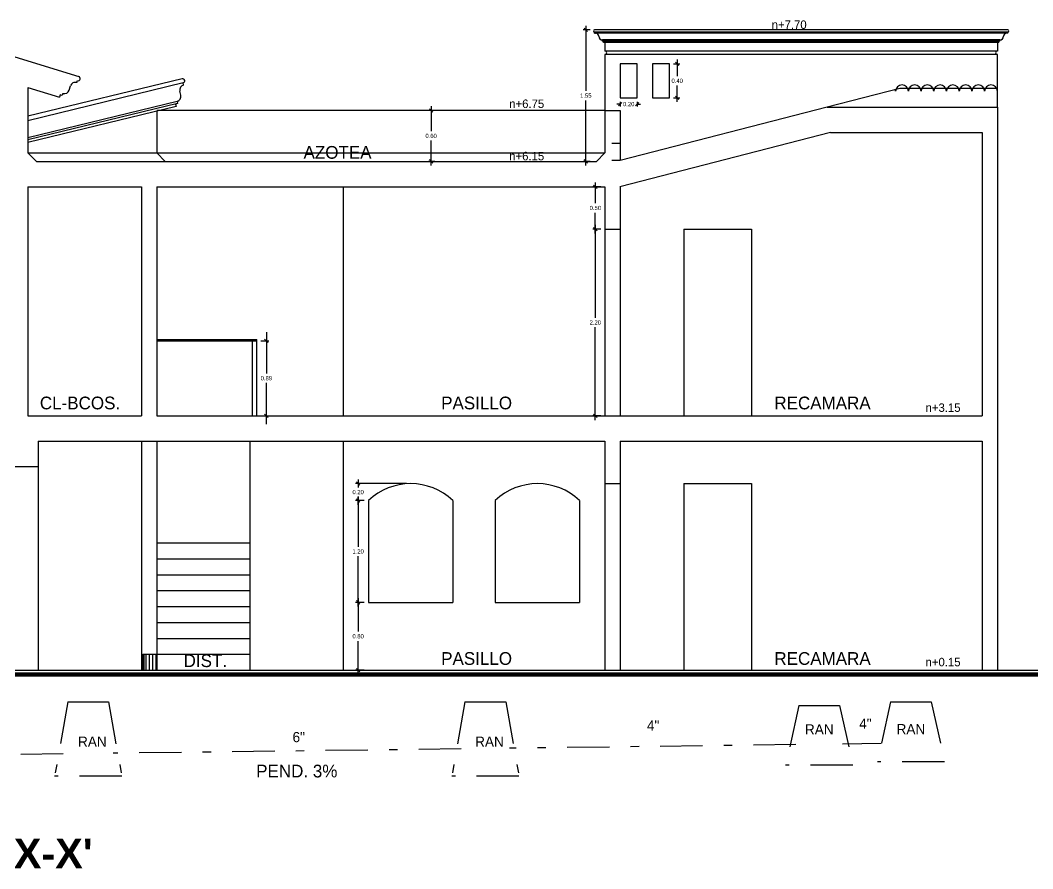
# Model space of a CAD drawing. Extents: x 12 to 127, y -37 to 29.
# Drawn here: x 51.49 to 63.44, y -18.81 to -8.81 of the extents above; entities that cross this region are included whole.
import ezdxf
from ezdxf.enums import TextEntityAlignment as Align

# ---------------------------------------------------------------- set-up
doc = ezdxf.new("R2010")
doc.units = 0
doc.header["$PDMODE"] = 34
doc.linetypes.add('DASHDOT', pattern=[1, 0.5, -0.25, 0, -0.25])
doc.linetypes.add('HIDDEN2', pattern=[0.1875, 0.125, -0.0625])
doc.layers.get('0').update_dxf_attribs({"linetype": 'CONTINUOUS'})
doc.layers.get('DEFPOINTS').update_dxf_attribs({"linetype": 'CONTINUOUS'})
for name, color, linetype in [('ALZADO', 1, 'CONTINUOUS'), ('CINT', 7, 'CONTINUOUS'), ('CORTE', 6, 'CONTINUOUS'), ('DESNIVEL', 4, 'CONTINUOUS'), ('DRENAJE', 200, 'DASHDOT'), ('NIVELES', 7, 'CONTINUOUS'), ('TEJES', 7, 'CONTINUOUS'), ('TEXTOS', 7, 'CONTINUOUS')]:
    doc.layers.add(name, color=color, linetype=linetype)
doc.styles.add('E50', font='SWZ721LE.TTF', dxfattribs={"height": 0.05})
doc.styles.add('EJES', font='swisseb.ttf')
doc.styles.add('STYLE1', font='ZURCHBXC.TTF')
doc.dimstyles.new('E50', dxfattribs={"dimscale": 0.5, "dimtxt": 0.05, "dimasz": 0.03, "dimexe": 0.07, "dimexo": 0.03, "dimgap": 0.0505, "dimtad": 0, "dimtih": 1, "dimtoh": 1, "dimzin": 1, "dimtxsty": 'E50', "dimcen": 0.02, "dimdle": 0.1, "dimclrd": 5, "dimclre": 5, "dimclrt": 2, "dimaunit": 1, "dimazin": 3, "dimtfac": 1, "dimtix": 1, "dimtofl": 0, "dimtmove": 0, "dimatfit": 3, "dimtolj": 1, "dimtzin": 0})

# ---------------------------------------------------------------- blocks, each defined once
blk = doc.blocks.new('_OBLIQUE')
at = {"color": 0, "linetype": 'BYBLOCK'}
blk.add_line((-0.5, -0.5), (0.5, 0.5), dxfattribs=at)
blk = doc.blocks.new('*D608')
at = {"color": 5, "linetype": 'BYBLOCK'}
for p, q in [((54.398, -12.487), (54.398, -12.974)), ((54.334, -12.587), (54.428, -12.587)), ((54.398, -13.572), (54.398, -13.085)), ((54.334, -13.472), (54.428, -13.472))]:
    blk.add_line(p, q, dxfattribs=at)
at = {"layer": 'DEFPOINTS', "color": 0, "linetype": 'BYBLOCK'}
for p in [(54.284, -12.587), (54.284, -13.472), (54.398, -13.472)]:
    blk.add_point(p, dxfattribs=at)
at = {"color": 5, "linetype": 'BYBLOCK', "xscale": 0.04, "yscale": 0.04, "zscale": 0.04}
for p, rotation in [((54.398, -12.587), 90), ((54.398, -13.472), 270)]:
    blk.add_blockref('_OBLIQUE', p, dxfattribs=dict(at, rotation=rotation))
at = {"color": 7, "linetype": 'BYBLOCK', "insert": (54.398, -13.029), "char_height": 0.05, "attachment_point": 5, "style": 'E50'}
blk.add_mtext('\\A1;0.89', dxfattribs=at)
blk = doc.blocks.new('*D609')
at = {"color": 5, "linetype": 'BYBLOCK'}
for p, q in [((58.28, -11.222), (58.28, -12.316)), ((58.344, -11.272), (58.25, -11.272)), ((58.28, -13.522), (58.28, -12.428)), ((58.344, -13.472), (58.25, -13.472))]:
    blk.add_line(p, q, dxfattribs=at)
at = {"layer": 'DEFPOINTS', "color": 0, "linetype": 'BYBLOCK'}
for p in [(58.394, -11.272), (58.28, -13.472), (58.394, -13.472)]:
    blk.add_point(p, dxfattribs=at)
at = {"color": 5, "linetype": 'BYBLOCK', "xscale": 0.04, "yscale": 0.04, "zscale": 0.04}
for p, rotation in [((58.28, -11.272), 90), ((58.28, -13.472), 270)]:
    blk.add_blockref('_OBLIQUE', p, dxfattribs=dict(at, rotation=rotation))
at = {"color": 7, "linetype": 'BYBLOCK', "insert": (58.28, -12.372), "char_height": 0.05, "attachment_point": 5, "style": 'E50'}
blk.add_mtext('\\A1;2.20', dxfattribs=at)
blk = doc.blocks.new('*D610')
at = {"color": 5, "linetype": 'BYBLOCK'}
for p, q in [((58.28, -10.722), (58.28, -10.966)), ((58.344, -10.772), (58.25, -10.772)), ((58.28, -11.322), (58.28, -11.078))]:
    blk.add_line(p, q, dxfattribs=at)
at = {"layer": 'DEFPOINTS', "color": 0, "linetype": 'BYBLOCK'}
for p in [(58.28, -10.772), (58.394, -10.772), (58.394, -11.272)]:
    blk.add_point(p, dxfattribs=at)
at = {"color": 5, "linetype": 'BYBLOCK', "xscale": 0.04, "yscale": 0.04, "zscale": 0.04}
for p, rotation in [((58.28, -10.772), 90), ((58.28, -11.272), 270)]:
    blk.add_blockref('_OBLIQUE', p, dxfattribs=dict(at, rotation=rotation))
at = {"color": 7, "linetype": 'BYBLOCK', "insert": (58.28, -11.022), "char_height": 0.05, "attachment_point": 5, "style": 'E50'}
blk.add_mtext('\\A1;0.50', dxfattribs=at)
blk = doc.blocks.new('*D612')
at = {"color": 5, "linetype": 'BYBLOCK'}
for p, q in [((56.051, -14.272), (55.451, -14.272)), ((55.481, -14.222), (55.481, -14.316)), ((55.481, -14.522), (55.481, -14.428)), ((55.554, -14.472), (55.451, -14.472))]:
    blk.add_line(p, q, dxfattribs=at)
at = {"layer": 'DEFPOINTS', "color": 0, "linetype": 'BYBLOCK'}
for p in [(55.481, -14.272), (56.101, -14.272), (55.604, -14.472)]:
    blk.add_point(p, dxfattribs=at)
at = {"color": 5, "linetype": 'BYBLOCK', "xscale": 0.04, "yscale": 0.04, "zscale": 0.04}
for p, rotation in [((55.481, -14.272), 90), ((55.481, -14.472), 270)]:
    blk.add_blockref('_OBLIQUE', p, dxfattribs=dict(at, rotation=rotation))
at = {"color": 7, "linetype": 'BYBLOCK', "insert": (55.481, -14.372), "char_height": 0.05, "attachment_point": 5, "style": 'E50'}
blk.add_mtext('\\A1;0.20', dxfattribs=at)
blk = doc.blocks.new('*D613')
at = {"color": 5, "linetype": 'BYBLOCK'}
for p, q in [((55.481, -14.422), (55.481, -15.016)), ((55.481, -15.722), (55.481, -15.128)), ((55.554, -15.672), (55.451, -15.672))]:
    blk.add_line(p, q, dxfattribs=at)
at = {"layer": 'DEFPOINTS', "color": 0, "linetype": 'BYBLOCK'}
for p in [(55.604, -14.472), (55.481, -15.672), (55.604, -15.672)]:
    blk.add_point(p, dxfattribs=at)
at = {"color": 5, "linetype": 'BYBLOCK', "xscale": 0.04, "yscale": 0.04, "zscale": 0.04}
for p, rotation in [((55.481, -14.472), 90), ((55.481, -15.672), 270)]:
    blk.add_blockref('_OBLIQUE', p, dxfattribs=dict(at, rotation=rotation))
at = {"color": 7, "linetype": 'BYBLOCK', "insert": (55.481, -15.072), "char_height": 0.05, "attachment_point": 5, "style": 'E50'}
blk.add_mtext('\\A1;1.20', dxfattribs=at)
blk = doc.blocks.new('*D614')
at = {"color": 5, "linetype": 'BYBLOCK'}
for p, q in [((55.481, -15.622), (55.481, -16.016)), ((55.481, -16.522), (55.481, -16.128)), ((55.554, -16.472), (55.451, -16.472))]:
    blk.add_line(p, q, dxfattribs=at)
at = {"layer": 'DEFPOINTS', "color": 0, "linetype": 'BYBLOCK'}
for p in [(55.604, -15.672), (55.481, -16.472), (55.604, -16.472)]:
    blk.add_point(p, dxfattribs=at)
at = {"color": 5, "linetype": 'BYBLOCK', "xscale": 0.04, "yscale": 0.04, "zscale": 0.04}
for p, rotation in [((55.481, -15.672), 90), ((55.481, -16.472), 270)]:
    blk.add_blockref('_OBLIQUE', p, dxfattribs=dict(at, rotation=rotation))
at = {"color": 7, "linetype": 'BYBLOCK', "insert": (55.481, -16.072), "char_height": 0.05, "attachment_point": 5, "style": 'E50'}
blk.add_mtext('\\A1;0.80', dxfattribs=at)
blk = doc.blocks.new('*D635')
at = {"color": 5, "linetype": 'BYBLOCK'}
for p, q in [((56.387, -9.872), (56.312, -9.872)), ((56.342, -9.822), (56.342, -10.116)), ((56.342, -10.522), (56.342, -10.228)), ((56.387, -10.472), (56.312, -10.472))]:
    blk.add_line(p, q, dxfattribs=at)
at = {"layer": 'DEFPOINTS', "color": 0, "linetype": 'BYBLOCK'}
for p in [(56.342, -9.872), (56.437, -9.872), (56.437, -10.472)]:
    blk.add_point(p, dxfattribs=at)
at = {"color": 5, "linetype": 'BYBLOCK', "xscale": 0.04, "yscale": 0.04, "zscale": 0.04}
for p, rotation in [((56.342, -9.872), 90), ((56.342, -10.472), 270)]:
    blk.add_blockref('_OBLIQUE', p, dxfattribs=dict(at, rotation=rotation))
at = {"color": 7, "linetype": 'BYBLOCK', "insert": (56.342, -10.172), "char_height": 0.05, "attachment_point": 5, "style": 'E50'}
blk.add_mtext('\\A1;0.60', dxfattribs=at)
blk = doc.blocks.new('*D636')
at = {"color": 5, "linetype": 'BYBLOCK'}
for p, q in [((58.22, -8.922), (58.138, -8.922)), ((58.168, -8.872), (58.168, -9.641)), ((58.168, -10.522), (58.168, -9.753)), ((58.22, -10.472), (58.138, -10.472))]:
    blk.add_line(p, q, dxfattribs=at)
at = {"layer": 'DEFPOINTS', "color": 0, "linetype": 'BYBLOCK'}
for p in [(58.27, -8.922), (58.168, -10.472), (58.27, -10.472)]:
    blk.add_point(p, dxfattribs=at)
at = {"color": 5, "linetype": 'BYBLOCK', "xscale": 0.04, "yscale": 0.04, "zscale": 0.04}
for p, rotation in [((58.168, -8.922), 90), ((58.168, -10.472), 270)]:
    blk.add_blockref('_OBLIQUE', p, dxfattribs=dict(at, rotation=rotation))
at = {"color": 7, "linetype": 'BYBLOCK', "insert": (58.168, -9.697), "char_height": 0.05, "attachment_point": 5, "style": 'E50'}
blk.add_mtext('\\A1;1.55', dxfattribs=at)
blk = doc.blocks.new('*D637')
at = {"color": 5, "linetype": 'BYBLOCK'}
for p, q in [((59.204, -9.312), (59.276, -9.312)), ((59.246, -9.262), (59.246, -9.456)), ((59.246, -9.762), (59.246, -9.568)), ((59.204, -9.712), (59.276, -9.712))]:
    blk.add_line(p, q, dxfattribs=at)
at = {"layer": 'DEFPOINTS', "color": 0, "linetype": 'BYBLOCK'}
for p in [(59.154, -9.312), (59.154, -9.712), (59.246, -9.712)]:
    blk.add_point(p, dxfattribs=at)
at = {"color": 5, "linetype": 'BYBLOCK', "xscale": 0.04, "yscale": 0.04, "zscale": 0.04}
for p, rotation in [((59.246, -9.312), 90), ((59.246, -9.712), 270)]:
    blk.add_blockref('_OBLIQUE', p, dxfattribs=dict(at, rotation=rotation))
at = {"color": 7, "linetype": 'BYBLOCK', "insert": (59.246, -9.512), "char_height": 0.05, "attachment_point": 5, "style": 'E50'}
blk.add_mtext('\\A1;0.40', dxfattribs=at)
blk = doc.blocks.new('*D638')
at = {"color": 5, "linetype": 'BYBLOCK'}
for p, q in [((58.574, -9.787), (58.534, -9.787)), ((58.574, -9.762), (58.574, -9.817)), ((58.774, -9.762), (58.774, -9.817)), ((58.774, -9.787), (58.814, -9.787))]:
    blk.add_line(p, q, dxfattribs=at)
at = {"layer": 'DEFPOINTS', "color": 0, "linetype": 'BYBLOCK'}
for p in [(58.574, -9.712), (58.574, -9.787), (58.774, -9.712)]:
    blk.add_point(p, dxfattribs=at)
at = {"color": 5, "linetype": 'BYBLOCK', "xscale": 0.04, "yscale": 0.04, "zscale": 0.04}
blk.add_blockref('_OBLIQUE', (58.574, -9.787), dxfattribs=at)
at = {"color": 5, "linetype": 'BYBLOCK', "xscale": 0.04, "yscale": 0.04, "zscale": 0.04, "rotation": 180}
blk.add_blockref('_OBLIQUE', (58.774, -9.787), dxfattribs=at)
at = {"color": 7, "linetype": 'BYBLOCK', "insert": (58.674, -9.787), "char_height": 0.05, "attachment_point": 5, "style": 'E50'}
blk.add_mtext('\\A1;0.20', dxfattribs=at)

msp = doc.modelspace()

# ---------------------------------------------------------------- linework, layer by layer
at = {"layer": 'ALZADO'}
for p, q in [((63.147, -8.922), (58.27, -8.922)), ((63.147, -8.947), (58.27, -8.947)), ((58.27, -8.959), (58.27, -8.947)), ((63.147, -8.959), (58.27, -8.959)), ((58.27, -8.959), (58.283, -8.959)), ((63.147, -8.959), (63.135, -8.959)), ((63.147, -8.959), (63.147, -8.947)), ((63.054, -9.041), (58.364, -9.041)), ((58.364, -9.053), (58.364, -9.041)), ((63.041, -9.053), (58.364, -9.053)), ((58.364, -9.053), (58.377, -9.053)), ((58.377, -9.072), (58.377, -9.053)), ((63.041, -9.072), (58.377, -9.072)), ((58.394, -9.072), (58.394, -9.172)), ((63.024, -9.072), (63.024, -9.172)), ((63.054, -9.053), (63.041, -9.053)), ((63.041, -9.072), (63.041, -9.053)), ((63.054, -9.053), (63.054, -9.041)), ((63.024, -9.172), (58.394, -9.172)), ((58.394, -9.212), (58.394, -9.872)), ((63.024, -9.212), (58.394, -9.212)), ((63.024, -9.832), (63.024, -9.212)), ((53.404, -9.499), (51.584, -9.941)), ((53.416, -9.548), (51.584, -9.993)), ((53.422, -9.572), (53.416, -9.548)), ((53.389, -9.693), (53.377, -9.644)), ((61.874, -9.612), (61.017, -9.832)), ((63.024, -9.612), (61.874, -9.612)), ((53.345, -9.766), (51.584, -10.193)), ((53.351, -9.79), (51.584, -10.219)), ((53.351, -9.79), (53.327, -9.796)), ((53.327, -9.796), (53.334, -9.825)), ((53.345, -9.766), (53.351, -9.79)), ((53.334, -9.825), (51.584, -10.25)), ((58.394, -9.872), (53.104, -9.872)), ((53.104, -9.881), (53.104, -10.372)), ((51.584, -10.372), (58.394, -10.372)), ((53.104, -10.372), (53.204, -10.472)), ((55.304, -10.772), (55.304, -13.472)), ((58.394, -11.272), (58.394, -13.472)), ((58.574, -11.272), (58.574, -13.472)), ((59.324, -11.272), (59.324, -13.472)), ((59.324, -11.272), (60.124, -11.272)), ((60.124, -11.272), (60.124, -13.472)), ((52.924, -13.772), (52.924, -16.472)), ((53.104, -13.772), (53.104, -16.284)), ((54.204, -13.772), (54.204, -16.472)), ((55.304, -13.772), (55.304, -16.472)), ((51.704, -14.072), (51.704, -16.472)), ((58.394, -14.272), (58.394, -16.472)), ((58.574, -14.272), (58.574, -16.472)), ((59.324, -14.272), (59.324, -16.472)), ((59.324, -14.272), (60.124, -14.272)), ((60.124, -14.272), (60.124, -16.472)), ((55.604, -14.472), (55.604, -15.672)), ((56.599, -14.472), (56.599, -15.672)), ((57.099, -14.472), (57.099, -15.672)), ((58.094, -14.472), (58.094, -15.672)), ((53.104, -14.972), (54.204, -14.972)), ((53.104, -15.159), (54.204, -15.159)), ((53.104, -15.347), (54.204, -15.347)), ((53.104, -15.534), (54.204, -15.534)), ((53.104, -15.722), (54.204, -15.722)), ((55.604, -15.672), (56.599, -15.672)), ((57.099, -15.672), (58.094, -15.672)), ((53.104, -15.909), (54.204, -15.909)), ((53.104, -16.097), (54.204, -16.097)), ((52.942, -16.284), (54.204, -16.284)), ((52.942, -16.284), (52.942, -16.472)), ((52.952, -16.284), (52.952, -16.472)), ((52.977, -16.284), (52.977, -16.472)), ((53.016, -16.284), (53.016, -16.472)), ((53.054, -16.284), (53.054, -16.472)), ((53.093, -16.284), (53.093, -16.472)), ((53.104, -16.284), (53.104, -16.472)), ((46.874, -16.472), (65.814, -16.472))]:
    msp.add_line(p, q, dxfattribs=at)
for points in [[(58.574, -9.722), (58.774, -9.722), (58.774, -9.322), (58.574, -9.322)], [(58.954, -9.722), (59.154, -9.722), (59.154, -9.322), (58.954, -9.322)]]:
    msp.add_lwpolyline(points, close=True, dxfattribs=at)
for centre, radius, start, end in [((58.27, -8.934), 0.0125, 90, 270), ((58.283, -8.997), 0.0375, 0, 90), ((63.135, -8.997), 0.0375, 90, 180), ((63.147, -8.934), 0.0125, 270, 90), ((58.364, -8.997), 0.0437, 180, 270), ((63.054, -8.997), 0.0437, 270, 0), ((58.394, -9.192), 0.02, 270, 90), ((63.024, -9.192), 0.02, 90, 270), ((53.41, -9.523), 0.025, 283.6487, 103.6487), ((53.436, -9.63), 0.06, 103.6487, 193.6487), ((61.749, -9.645), 0.075, 360, 14.7693), ((61.899, -9.645), 0.075, 360, 180), ((61.899, -9.645), 0.075, 164.1439, 180), ((62.049, -9.645), 0.075, 360, 180), ((62.049, -9.645), 0.075, 360, 7.9724), ((62.199, -9.645), 0.075, 360, 180), ((62.199, -9.645), 0.075, 171.8078, 180), ((62.349, -9.645), 0.075, 360, 180), ((62.199, -9.645), 0.075, 360, 1.1347), ((62.499, -9.645), 0.075, 360, 180), ((62.649, -9.645), 0.075, 360, 180), ((62.799, -9.645), 0.075, 360, 180), ((62.949, -9.645), 0.075, 360, 180), ((53.331, -9.707), 0.06, 283.6487, 13.6487), ((56.101, -14.991), 0.719, 46.1988, 133.8012), ((57.596, -14.991), 0.719, 46.1988, 133.8012)]:
    msp.add_arc(centre, radius, start, end, dxfattribs=at)
at = {"layer": 'CORTE'}
for p, q in [((50.079, -8.822), (52.184, -9.472)), ((52.162, -9.544), (52.169, -9.52)), ((51.584, -9.601), (51.584, -10.372)), ((51.584, -9.601), (51.957, -9.716)), ((51.997, -9.671), (51.99, -9.695)), ((52.072, -9.631), (52.087, -9.583)), ((51.966, -9.687), (51.957, -9.716)), ((51.99, -9.695), (51.966, -9.687)), ((58.394, -9.872), (58.394, -10.372)), ((58.394, -9.872), (58.574, -9.872)), ((61.017, -9.832), (58.574, -10.461)), ((58.574, -9.872), (58.574, -10.461)), ((61.017, -9.832), (63.024, -9.832)), ((63.024, -9.832), (63.024, -16.472)), ((61.055, -10.132), (58.57, -10.772)), ((61.055, -10.132), (62.844, -10.132)), ((62.844, -10.132), (62.844, -13.472)), ((51.584, -10.372), (51.684, -10.472)), ((58.394, -10.372), (58.294, -10.472)), ((51.684, -10.472), (58.294, -10.472)), ((51.584, -10.772), (52.924, -10.772)), ((51.584, -10.772), (51.584, -13.472)), ((52.924, -10.772), (52.924, -13.472)), ((53.104, -10.772), (53.104, -13.472)), ((53.104, -10.772), (58.394, -10.772)), ((58.394, -10.772), (58.394, -11.272)), ((58.574, -10.771), (58.574, -11.272)), ((58.394, -11.272), (58.574, -11.272)), ((51.584, -13.472), (52.924, -13.472)), ((53.104, -13.472), (62.844, -13.472)), ((51.704, -13.772), (51.704, -14.072)), ((51.704, -13.772), (58.394, -13.772)), ((58.394, -13.772), (58.394, -14.272)), ((58.574, -13.772), (58.574, -14.272)), ((58.574, -13.772), (62.844, -13.772)), ((62.844, -13.772), (62.844, -16.472)), ((51.404, -14.072), (51.704, -14.072)), ((58.394, -14.272), (58.574, -14.272))]:
    msp.add_line(p, q, dxfattribs=at)
at = {"layer": 'CORTE', "color": 3, "linetype": 'HIDDEN2', "ltscale": 0.5}
for p, q in [((58.574, -10.261), (58.394, -10.261)), ((58.574, -10.461), (58.394, -10.461))]:
    msp.add_line(p, q, dxfattribs=at)
at = {"layer": 'CORTE', "const_width": 0.05}
msp.add_lwpolyline([(44.155, -16.672), (46.924, -16.672), (46.924, -16.522), (65.814, -16.522)], dxfattribs=at)
at = {"layer": 'CORTE'}
for centre, radius, start, end in [((52.144, -9.601), 0.06, 72.8399, 162.8399), ((52.176, -9.496), 0.025, 252.8399, 72.8399), ((52.015, -9.613), 0.06, 252.8399, 342.8399)]:
    msp.add_arc(centre, radius, start, end, dxfattribs=at)
at = {"layer": 'DESNIVEL'}
for p, q in [((53.104, -12.572), (54.284, -12.572)), ((53.104, -12.587), (54.284, -12.587)), ((54.234, -13.472), (54.234, -12.572)), ((54.284, -13.472), (54.284, -12.572))]:
    msp.add_line(p, q, dxfattribs=at)
at = {"layer": 'DRENAJE'}
for p, q in [((52.056, -16.846), (51.899, -17.723)), ((52.056, -16.846), (52.536, -16.846)), ((52.536, -16.846), (52.692, -17.723)), ((56.742, -16.846), (56.586, -17.723)), ((56.742, -16.846), (57.222, -16.846)), ((57.222, -16.846), (57.379, -17.723)), ((61.764, -16.846), (61.608, -17.551)), ((61.764, -16.846), (62.244, -16.846)), ((62.244, -16.846), (62.401, -17.551)), ((60.683, -16.887), (60.526, -17.592)), ((60.683, -16.887), (61.163, -16.887)), ((61.163, -16.887), (61.319, -17.592)), ((56.696, -17.4), (52.591, -17.452)), ((60.646, -17.35), (57.267, -17.393)), ((61.655, -17.338), (61.198, -17.343)), ((51.999, -17.46), (47.118, -17.522)), ((62.401, -17.551), (61.608, -17.551)), ((61.319, -17.592), (60.526, -17.592)), ((52.692, -17.723), (51.899, -17.723)), ((57.379, -17.723), (56.586, -17.723))]:
    msp.add_line(p, q, dxfattribs=at)

# ---------------------------------------------------------------- texts
at = {"layer": 'NIVELES'}
for s, p in [('n+7.70', (60.361, -8.91)), ('n+6.75', (57.264, -9.843)), ('n+6.15', (57.264, -10.46)), ('n+3.15', (62.177, -13.426)), ('n+0.15', (62.177, -16.426))]:
    msp.add_text(s, height=0.1, dxfattribs=at).set_placement(p)
at = {"layer": 'TEJES', "color": 6, "ltscale": 0.5, "style": 'EJES'}
msp.add_text("CORTE LONGITUDINAL X-X'", height=0.35, dxfattribs=at).set_placement((45.741, -18.808))
at = {"layer": 'TEXTOS', "style": 'STYLE1'}
for s, p in [('AZOTEA', (55.238, -10.366)), ('CL-BCOS.', (52.199, -13.321)), ('PASILLO', (56.879, -13.321)), ('RECAMARA', (60.961, -13.321)), ('DIST.', (53.678, -16.36)), ('PASILLO', (56.879, -16.334)), ('RECAMARA', (60.961, -16.334))]:
    msp.add_text(s, height=0.15, dxfattribs=at).set_placement(p, align=Align.MIDDLE)
at = {"layer": 'TEXTOS'}
for s, height, p in [('4"', 0.12, (58.962, -17.124)), ('4"', 0.12, (61.467, -17.103)), ('6"', 0.12, (54.78, -17.261)), ('RAN', 0.12, (60.923, -17.17)), ('RAN', 0.12, (62.004, -17.167)), ('RAN', 0.12, (52.345, -17.315)), ('RAN', 0.12, (57.031, -17.315)), ('PEND. 3%', 0.15, (54.757, -17.661))]:
    msp.add_text(s, height=height, dxfattribs=at).set_placement(p, align=Align.MIDDLE)

# ---------------------------------------------------------------- dimensions: what is measured, and where the dimension line sits
at = {"layer": 'CINT'}
for base, p1, p2, override, picture, middle in [((58.168, -10.472), (58.27, -8.922), (58.27, -10.472), {"dimscale": 1, "dimtxt": 0.06, "dimasz": 0.04, "dimexe": 0.03, "dimexo": 0.05, "dimgap": 0.03, "dimblk1": 'OBLIQUE', "dimblk2": 'OBLIQUE', "dimsah": 1, "dimdle": 0.05, "dimclrt": 7}, '*D636', (58.168, -9.697)), ((56.342, -9.872), (56.437, -10.472), (56.437, -9.872), {"dimscale": 1, "dimtxt": 0.06, "dimasz": 0.04, "dimexe": 0.03, "dimexo": 0.05, "dimgap": 0.03, "dimblk1": 'OBLIQUE', "dimblk2": 'OBLIQUE', "dimsah": 1, "dimdle": 0.05, "dimclrt": 7}, '*D635', (56.342, -10.172)), ((58.28, -10.772), (58.394, -11.272), (58.394, -10.772), {"dimscale": 1, "dimtxt": 0.06, "dimasz": 0.04, "dimexe": 0.03, "dimexo": 0.05, "dimgap": 0.03, "dimblk1": 'OBLIQUE', "dimblk2": 'OBLIQUE', "dimsah": 1, "dimdle": 0.05, "dimse1": 1, "dimclrt": 7}, '*D610', (58.28, -11.022)), ((58.28, -13.472), (58.394, -11.272), (58.394, -13.472), {"dimscale": 1, "dimtxt": 0.06, "dimasz": 0.04, "dimexe": 0.03, "dimexo": 0.05, "dimgap": 0.03, "dimblk1": 'OBLIQUE', "dimblk2": 'OBLIQUE', "dimsah": 1, "dimdle": 0.05, "dimclrt": 7}, '*D609', (58.28, -12.372)), ((54.397509709, -13.471953054), (54.283851039, -12.586953054), (54.283851039, -13.471953054), {"dimscale": 1, "dimtxt": 0.06, "dimasz": 0.04, "dimexe": 0.03, "dimexo": 0.05, "dimgap": 0.03, "dimblk1": 'OBLIQUE', "dimblk2": 'OBLIQUE', "dimsah": 1, "dimclrt": 7}, '*D608', (54.397509709, -13.029453054)), ((55.481, -14.272), (55.604, -14.472), (56.101, -14.272), {"dimscale": 1, "dimtxt": 0.06, "dimasz": 0.04, "dimexe": 0.03, "dimexo": 0.05, "dimgap": 0.03, "dimblk1": 'OBLIQUE', "dimblk2": 'OBLIQUE', "dimsah": 1, "dimdle": 0.05, "dimclrt": 7}, '*D612', (55.481, -14.372)), ((55.481, -15.672), (55.604, -14.472), (55.604, -15.672), {"dimscale": 1, "dimtxt": 0.06, "dimasz": 0.04, "dimexe": 0.03, "dimexo": 0.05, "dimgap": 0.03, "dimblk1": 'OBLIQUE', "dimblk2": 'OBLIQUE', "dimsah": 1, "dimdle": 0.05, "dimse1": 1, "dimclrt": 7}, '*D613', (55.481, -15.072)), ((55.481, -16.472), (55.604, -15.672), (55.604, -16.472), {"dimscale": 1, "dimtxt": 0.06, "dimasz": 0.04, "dimexe": 0.03, "dimexo": 0.05, "dimgap": 0.03, "dimblk1": 'OBLIQUE', "dimblk2": 'OBLIQUE', "dimsah": 1, "dimdle": 0.05, "dimse1": 1, "dimclrt": 7}, '*D614', (55.481, -16.072))]:
    dim = msp.add_linear_dim(base=base, p1=p1, p2=p2, angle=90, dimstyle='E50', override=override, dxfattribs=at)
    dim.commit()
    dim.dimension.update_dxf_attribs({"geometry": picture, "text_midpoint": middle})
dim = msp.add_linear_dim(base=(59.246, -9.722), p1=(59.154, -9.322), p2=(59.154, -9.722), angle=90, dimstyle='E50', override={"dimscale": 1, "dimtxt": 0.06, "dimasz": 0.04, "dimexe": 0.03, "dimexo": 0.05, "dimgap": 0.03, "dimblk1": 'OBLIQUE', "dimblk2": 'OBLIQUE', "dimsah": 1, "dimdle": 0.05, "dimclrt": 7}, dxfattribs=at)
dim.commit()
dim.dimension.update_dxf_attribs({"geometry": '*D637', "text_midpoint": (59.246, -9.522), "insert": (0, -0.01)})
dim = msp.add_linear_dim(base=(58.574, -9.797), p1=(58.774, -9.722), p2=(58.574, -9.722), dimstyle='E50', override={"dimscale": 1, "dimtxt": 0.06, "dimasz": 0.04, "dimexe": 0.03, "dimexo": 0.05, "dimgap": 0.03, "dimblk1": 'OBLIQUE', "dimblk2": 'OBLIQUE', "dimsah": 1, "dimdle": 0.05, "dimclrt": 7}, dxfattribs=at)
dim.commit()
dim.dimension.update_dxf_attribs({"geometry": '*D638', "text_midpoint": (58.674, -9.797), "insert": (0, -0.01)})

doc.saveas('drawing.dxf')
